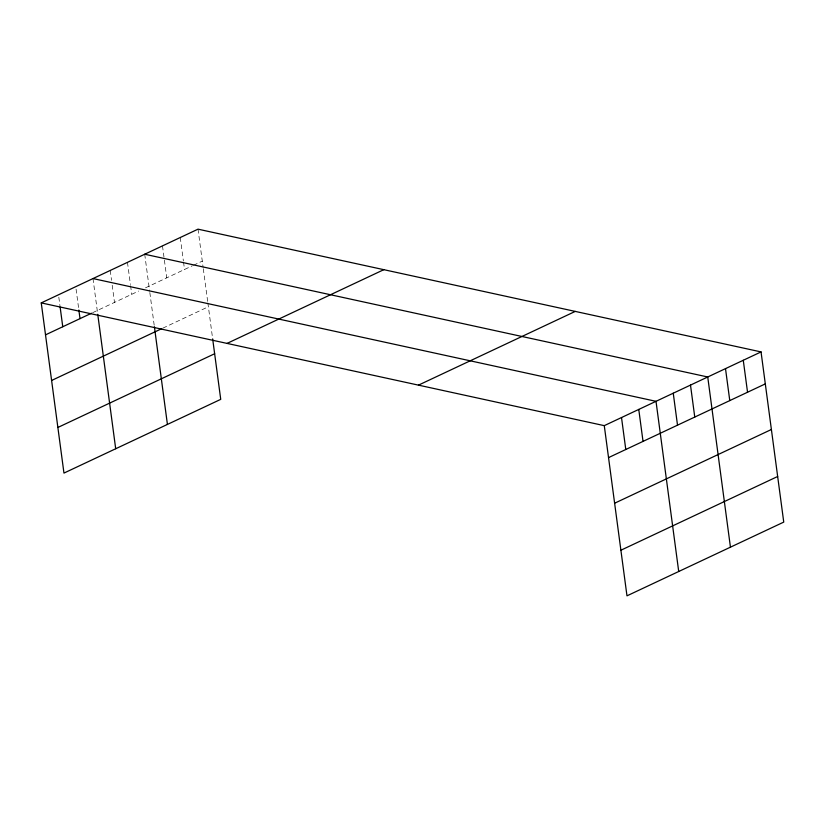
<?xml version="1.0" encoding="UTF-8"?>
<svg xmlns="http://www.w3.org/2000/svg" width="825" height="825" viewBox="0 0 825 825"><rect width="100%" height="100%" fill="white"/><g stroke="black" fill="none" stroke-linecap="round" stroke-linejoin="round"><path stroke-width="0.62" stroke-dasharray="4.12 3.09" d="M92.648 312.685L138.641 291.06M145.53 287.822L192.287 265.825M193.401 265.31L202.29 261.123M162.845 328.154L208.374 306.745M198.021 229.164L203.125 267.465M203.301 268.733L207.694 301.672M207.869 302.94L212.499 337.662M180.252 237.517L183.367 260.875M183.532 262.113L184.522 269.486M162.484 245.881L166.753 277.839M144.715 254.234L149.655 291.266M149.83 292.535L154.223 325.473M127.473 262.34L130.422 284.47M130.587 285.698L131.742 294.308M110.23 270.456L111.54 280.294M112.2 285.202L114.489 302.414M92.988 278.561L97.587 313.057M76.065 289.132L78.695 308.798M58.822 297.248L59.967 305.848"/><path stroke-width="1.24" d="M41.25 302.899L198.021 229.164L761.042 351.914L783.75 522.101L626.979 595.836L604.271 425.648L41.25 302.899L63.958 473.086L220.729 399.352L212.664 338.9M45.519 334.857L91.503 313.232M51.604 380.469L161.731 328.68M227.05 343.406L383.821 269.672M57.874 427.463L214.644 353.739M418.471 385.141L575.242 311.407M604.271 425.648L761.042 351.914M608.541 457.607L765.311 383.883M614.625 503.219L771.396 429.495M620.895 550.223L777.666 476.489M144.715 254.234L707.737 376.984L730.445 547.171M92.988 278.561L656.009 401.321L678.717 571.498M743.273 360.278L747.543 392.236M725.505 368.631L729.774 400.589M690.494 385.1L694.763 417.058M673.252 393.205L677.511 425.164M638.767 409.427L643.026 441.385M621.514 417.543L625.783 449.501M154.388 326.741L167.423 424.421M97.752 314.325L115.696 448.748M78.86 310.035L80.004 318.636M60.132 307.075L62.762 326.752"/></g></svg>
